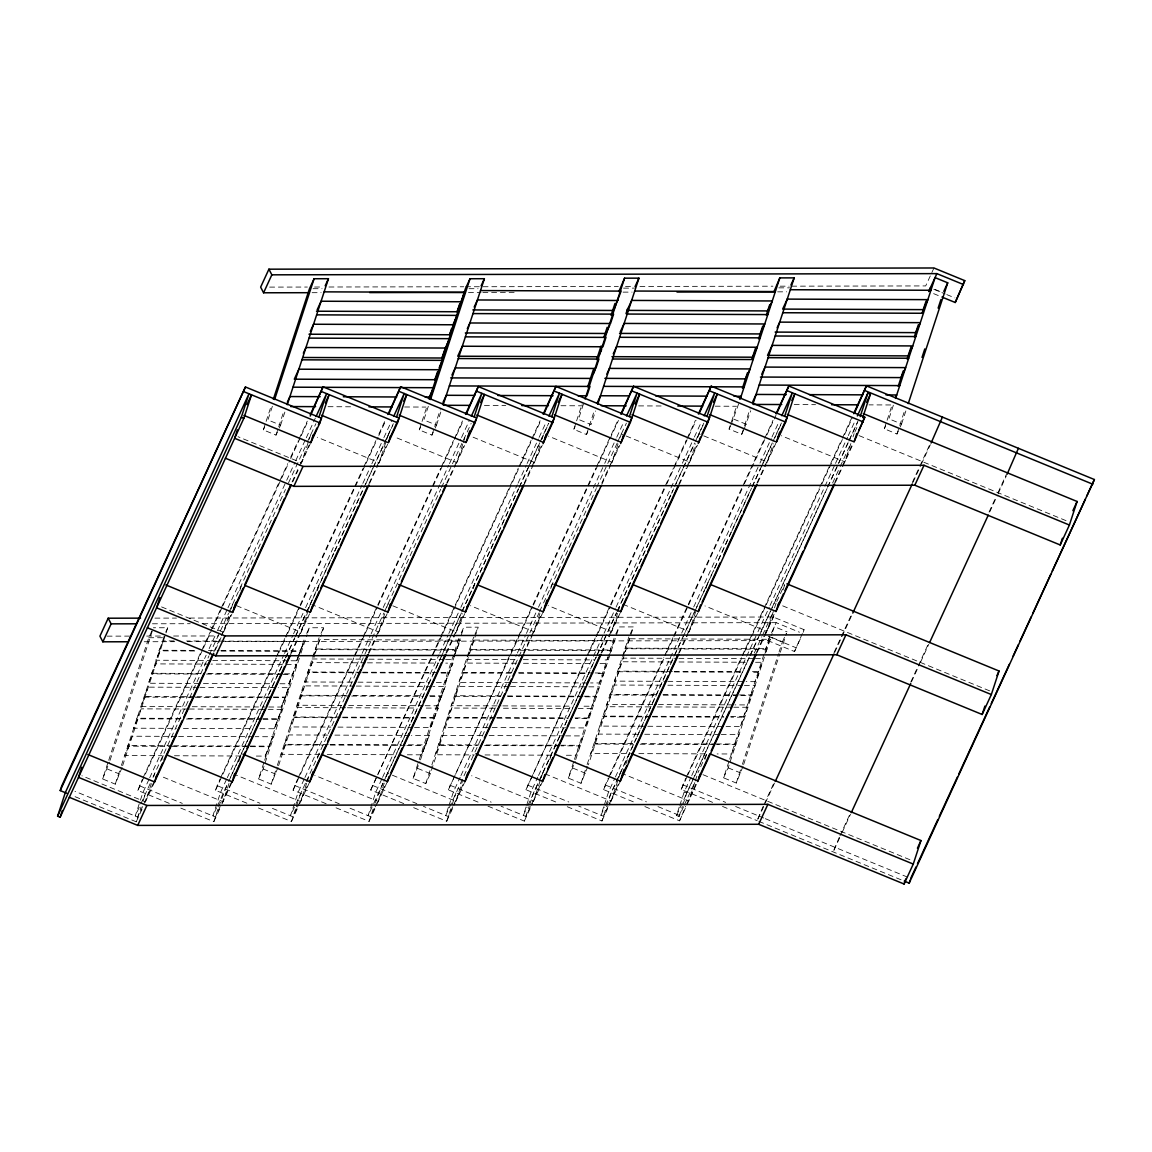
<?xml version="1.0" encoding="UTF-8"?>
<svg xmlns="http://www.w3.org/2000/svg" width="1152" height="1152" viewBox="0 0 1152 1152"><rect width="100%" height="100%" fill="white"/><g stroke="black" fill="none" stroke-linecap="round" stroke-linejoin="round"><path stroke-width="0.75" stroke-dasharray="5 3.75" d="M122.098 767.362L115.272 784.152L102.614 778.939L108.173 761.933M108.734 760.234L148.766 637.733L152.698 629.194M102.614 778.939L109.426 762.163M109.987 760.464L152.798 629.467M115.272 784.152L120.845 767.117M121.392 765.418L165.11 633.442M122.645 765.662L165.499 634.55M166.061 632.851L167.731 627.739L153.36 627.768M169.229 803.347L137.851 790.445L142.402 779.198M277.315 432.274L276.005 435.11L263.333 429.912L265.565 423.115M266.112 421.402L271.123 406.094M75.096 796.694L136.224 821.808L141.048 807.019M143.251 800.294L145.454 793.57M272.376 406.325L267.926 419.947L280.598 425.146L277.963 430.848M151.373 783.59L145.397 801.864L81.893 775.771M153.547 776.952L154.627 773.626M161.64 760.32L163.814 753.682M276.005 435.11L283.795 411.278M280.598 425.146L285.048 411.523M161.582 606.917L223.474 632.333L230.53 610.733M231.062 609.077L232.704 604.094M239.717 590.789L241.877 584.15M310.766 434.563L301.536 462.802L238.032 436.709M246.859 803.203L215.467 790.301L220.018 779.054M180.806 808.099L213.84 821.664L218.131 808.56M218.678 806.875L227.592 783.619M229.003 783.446L223.027 801.72L161.15 776.304M238.723 761.846L241.445 753.538M308.146 610.603L301.09 632.189L234.331 604.757M308.693 608.933L310.32 603.95M317.333 590.659L319.507 584.006M256.334 756.072L265.234 756.101L272.894 736.747L255.096 736.675M259.934 728.683L274.176 728.741L281.837 709.387L267.595 709.33M268.805 706.997L281.261 707.04L288.922 687.686L278.237 687.643M279.965 683.741L288.864 683.784L296.525 664.43L211.09 664.099M291.053 660.758L296.395 660.773L304.042 641.419L186.581 640.973M278.021 767.362L271.21 784.152L258.538 778.939L264.11 761.933M264.658 760.234L299.131 654.754M299.693 653.054L304.69 637.747M265.234 756.101L272.894 736.747M274.176 728.741L281.837 709.387M281.261 707.04L288.922 687.686M288.864 683.784L296.525 664.43M298.354 656.496L304.042 641.419M258.538 778.939L263.131 768.974L300.398 654.984M300.946 653.285L307.066 634.579M307.627 632.866L309.283 627.768L323.669 627.739L321.998 632.851M271.21 784.152L276.768 767.117M277.33 765.418L319.075 637.718M278.582 765.662L314.755 654.984M315.317 653.285L321.437 634.55M388.382 434.419L379.152 462.672L317.275 437.242M326.131 803.736L293.098 790.171L297.648 778.925M433.238 432.274L431.928 435.125L419.27 429.912L421.488 423.115M422.05 421.416L427.046 406.094M258.422 807.955L291.456 821.534L295.747 808.416M296.294 806.731L300.686 793.282M428.314 406.339L423.864 419.947L436.522 425.146L433.901 430.848M306.619 783.317L300.643 801.59L233.885 774.158M307.166 781.646L309.326 775.008M317.434 758.376L319.061 753.394M431.928 435.125L434.16 428.314M434.722 426.6L440.28 409.579M436.522 425.146L440.971 411.523M384.682 613.786L378.706 632.059L311.947 604.627M386.856 607.133L387.936 603.821L456.336 631.915L462.312 613.642M462.744 444.254L456.782 462.528L394.906 437.098M463.291 442.598L464.918 437.602M403.762 803.606L370.714 790.027L440.006 638.179M336.038 807.811L369.086 821.39L374.472 804.917M375.019 803.232L382.824 783.346M384.235 783.173L378.274 801.446L314.755 775.354M386.41 776.52L387.504 773.208L455.89 801.302L462.413 781.373M473.126 588.715L474.754 583.733M461.218 632.909L463.853 627.206L478.224 627.178L430.358 773.611L425.765 783.59L413.107 778.378L418.666 761.371M419.213 759.672L459.259 637.171M407.333 754.776L421.574 754.834L429.235 735.48L411.437 735.408M414.504 727.402L430.517 727.474L438.178 708.106L423.936 708.062M425.16 705.73L437.616 705.773L445.277 686.419L432.806 686.376M436.32 682.474L445.219 682.502L452.88 663.149L445.752 663.12M453.758 656.366L460.397 640.138L319.781 639.605L315.187 649.584L455.803 650.117M413.107 778.378L419.918 761.602M420.48 759.902L463.853 627.206M421.574 754.834L429.235 735.48M430.517 727.474L438.178 708.106M437.616 705.773L445.277 686.419M445.219 682.502L452.88 663.149M454.046 656.654L460.397 640.138M425.765 783.59L431.338 766.555M431.885 764.856L473.63 637.157M539.827 445.781L534.398 462.384L472.522 436.968M542.002 439.128L543.082 435.802M478.066 802.109L448.344 789.883L517.622 638.05M448.459 807.091L445.709 815.501L539.064 612.792M449.006 805.421L453.398 791.971L460.181 777.254M587.808 431.712L586.498 434.563L573.826 429.35L576.043 422.554M576.605 420.854L582.163 403.834M413.669 807.667L446.702 821.246L451.541 806.458M452.088 804.773L455.933 793.008M583.416 404.064L578.419 419.386L591.077 424.584L595.541 410.962M586.498 434.563L588.715 427.752M589.277 426.038L594.288 410.717M539.928 613.498L533.952 631.771L470.448 605.678M550.742 588.571L552.37 583.589M617.99 443.966L612.029 462.24L548.51 436.147M620.165 437.328L621.259 434.002L689.645 462.11L695.621 443.837M555.696 801.965L525.96 789.739L586.224 657.518M526.075 806.962L523.339 815.357L527.098 807.192M526.637 805.277L531.029 791.827L537.797 777.11M487.987 806.17L524.333 821.102L529.157 806.314M529.718 804.629L533.563 792.864L596.045 657.173M542.736 772.92L533.506 801.158L471.629 775.742M549.749 759.629L551.923 752.976M617.558 613.368L611.582 631.642L548.078 605.549M618.091 611.698L620.813 603.389M628.906 586.771L630 583.445M587.822 766.526L581.011 783.302L568.339 778.104L573.912 761.098M574.459 759.384L614.491 636.898M568.339 778.104L575.165 761.328M575.712 759.629L619.085 626.933L633.47 626.904L588.384 764.827M581.011 783.302L586.57 766.282M587.131 764.582L628.877 636.869M697.795 437.184L698.875 433.872L767.261 461.966L773.237 443.693M633.312 801.821L603.576 789.61L608.126 778.363M603.706 806.818L600.955 815.227L604.714 807.048M604.253 805.133L608.645 791.683L614.664 778.608M743.702 429.998L741.73 434.275L729.072 429.077L736.848 405.259M567.259 806.717L601.949 820.973L611.179 792.734L673.661 657.043M731.045 424.8L738.662 403.79M620.366 772.79L611.136 801.029L546.005 774.259M625.752 764.467L629.554 752.832M741.73 434.275L743.962 427.464M744.523 425.765L750.082 408.744M744.365 428.573L750.773 410.688M695.722 611.568L689.198 631.498L622.44 604.066M705.989 588.298L707.616 583.315M712.598 802.368L681.206 789.466L685.757 778.219M683.554 806.717L679.032 816.523L676.512 815.486L679.248 807.077M679.795 805.392L684.202 791.942L690.97 777.226M679.032 816.523L682.33 806.429M682.891 804.758L686.736 792.994L692.006 781.546M644.875 806.573L679.579 820.829L685.627 806.314M694.728 782.611L688.752 800.885L621.994 773.453M695.275 780.955L696.902 775.973M704.995 759.341L707.17 752.702L697.982 772.646M776.059 603.115L766.829 631.354L704.952 605.938M783.072 589.81L784.699 584.827M743.069 766.253L736.258 783.029L723.586 777.83L729.144 760.81M729.706 759.11L769.738 636.624L782.41 641.822L779.069 652.032M723.586 777.83L728.179 767.851L765.432 653.861M765.994 652.162L772.114 633.456M772.661 631.757L774.331 626.645L787.003 631.858M736.258 783.029L741.816 766.022M742.378 764.309L778.522 653.731M743.63 764.554L779.774 653.962M780.322 652.262L786.442 633.557M850.867 443.549L844.891 461.822L781.387 435.73M853.027 436.91L854.122 433.584M225.086 641.592L767.909 640.613L794.506 651.542L804.053 629.669L773.237 617.011L189.072 618.062M803.189 632.275L804.053 629.669M898.286 431.15L896.976 434.002L884.318 428.789L886.536 421.992M887.098 420.293L892.094 404.971L868.968 404.87M757.714 819.115L763.243 806.17M893.362 405.216L888.912 418.824L901.57 424.022L898.949 429.725M896.976 434.002L899.208 427.19M899.755 425.491L904.766 410.184M901.57 424.022L906.019 410.414M165.758 632.016L167.731 627.739M263.333 429.912L264.643 427.061M143.15 777.557L210.154 632.074M210.902 630.432L220.694 609.178M221.443 607.55L287.683 463.68M290.707 457.142L298.224 440.798M298.987 439.157L307.267 421.171M137.851 790.445L144.619 775.728M145.382 774.101L202.594 649.858M203.342 648.216L211.622 630.23M212.371 628.603L222.163 607.349M222.912 605.707L280.886 479.837M281.635 478.195L289.915 460.21M290.664 458.582L300.456 437.328M301.205 435.686L307.987 420.984M148.939 779.443L142.92 792.533L135.216 816.062L150.278 783.36M149.688 777.816L206.15 655.2M209.16 648.662L216.691 632.318M217.44 630.677L227.232 609.422M227.981 607.795L285.955 481.91M286.704 480.283L294.984 462.298M295.733 460.656L305.525 439.416M306.274 437.774L315.302 418.162M152.971 777.226L209.002 655.848M209.434 654.61L228.571 613.339M229.003 612.101L285.466 489.499M288.475 482.962L306.864 443.333M307.296 442.08L315.893 423.706M153.562 782.77L137.75 817.099L74.981 791.309M213.782 651.989L220.565 637.272M221.314 635.645L231.106 614.39M292.075 481.968L298.858 467.251M299.606 465.624L309.398 444.37M136.224 821.808L142.243 808.733M145.253 802.195L154.282 782.568M215.266 650.16L222.797 633.802M223.474 632.333L231.826 614.189M292.795 481.766L298.066 470.333M301.075 463.781L310.118 444.168M220.766 777.427L275.731 658.08M276.48 656.453L284.76 638.467M285.509 636.826L354.024 488.059M354.773 486.432L363.053 468.446M363.802 466.819L375.854 440.654M378.864 434.117L384.883 421.042M215.467 790.301L222.25 775.598M222.998 773.957L277.949 654.61M278.712 652.982L286.992 634.997M287.741 633.37L299.779 607.205M300.542 605.578L365.285 464.976M366.034 463.349L378.072 437.184M378.835 435.557L385.603 420.84M226.555 779.314L220.536 792.389L212.846 815.918L216.605 807.754M227.318 777.672L283.766 655.07M284.53 653.429L292.81 635.443M293.558 633.816L304.848 609.293M305.611 607.651L362.059 485.05M362.822 483.408L371.102 465.422M371.851 463.795L383.141 439.272M383.89 437.63L391.421 421.286M230.602 777.082L267.48 696.974M268.243 695.333L284.803 659.376M285.552 657.734L294.581 638.122M295.344 636.48L305.885 613.598M306.634 611.971L333.734 553.118M334.483 551.477L363.096 489.355M363.845 487.714L372.874 468.101M373.637 466.474L384.178 443.578M384.926 441.95L393.336 423.691M217.368 806.112L227.894 783.23M228.658 781.589L231.667 775.051M232.416 773.41L279.086 672.062M279.85 670.421L285.12 658.973M285.869 657.346L294.898 637.733M295.646 636.091L312.221 600.12M312.97 598.493L345.341 528.192M346.09 526.565L362.65 490.594M365.659 484.056L392.76 425.203M231.192 782.626L215.381 816.955L193.896 808.142M290.664 653.486L308.722 614.246M368.957 483.466L375.725 468.749M376.474 467.122L387.014 444.226M213.84 821.664L221.371 805.32M222.12 803.678L231.494 783.317M291.384 653.285L299.664 635.299M300.413 633.672L309.571 613.786M369.677 483.264L377.957 465.278M378.706 463.651L387.634 444.254M306.662 633.47L309.283 627.768M296.395 660.773L297.706 657.922M321.034 633.442L323.669 627.739M313.43 656.122L316.714 648.994L457.33 649.526M419.27 429.912L420.581 427.061M298.397 777.283L353.347 657.95M354.11 656.309L362.39 638.323M363.139 636.696L440.683 468.302M441.432 466.675L453.47 440.51M454.234 438.883L462.514 420.898M293.098 790.171L364.608 634.853M365.357 633.226L377.41 607.061M378.158 605.434L442.901 464.846M443.65 463.205L455.702 437.054M456.451 435.413L463.234 420.696M304.186 779.17L298.152 792.245L290.462 815.774L305.525 783.086M304.934 777.528L361.397 654.926M362.146 653.285L370.426 635.299M371.174 633.672L382.478 609.149M383.227 607.507L439.69 484.906M440.438 483.264L448.718 465.293M449.467 463.651L460.771 439.128M461.52 437.501L469.051 421.142M306.274 781.445L383.818 613.066M384.566 611.424L440.712 489.211M441.461 487.584L471.139 423.432M296.77 808.646L292.997 816.826L271.526 807.998M297.518 807.019L308.059 784.123M368.28 653.342L375.062 638.626M375.811 636.998L386.352 614.102M446.573 483.322L453.355 468.605M454.104 466.978L463.882 445.723M291.456 821.534L298.987 805.176M299.736 803.549L309.125 783.173M369 653.141L377.28 635.155M378.029 633.528L387.187 613.642M447.293 483.12L455.573 465.149M456.322 463.507L464.602 445.522M440.755 636.552L518.299 468.173M519.048 466.531L531.101 440.381M531.85 438.739L540.13 420.754M370.714 790.027L442.238 634.723M442.987 633.082L520.531 464.702M521.28 463.061L533.318 436.91M534.082 435.269L540.85 420.566M381.802 779.026L375.782 792.101L368.093 815.645L383.141 782.942M382.55 777.398L439.013 654.782M439.776 653.155L448.056 635.17M448.805 633.528L460.094 609.005M460.843 607.378L517.306 484.762M518.069 483.134L526.349 465.149M527.098 463.507L538.387 438.984M539.136 437.357L545.918 422.64M385.848 776.794L427.997 685.253M428.746 683.611L449.827 637.848M450.59 636.206L461.117 613.325M461.88 611.683L494.251 541.382M495 539.755L518.342 489.082M519.091 487.44L528.12 467.827M528.883 466.186L539.41 443.304M540.173 441.662L548.582 423.403M383.904 781.315L410.242 724.09M411.005 722.462L427.565 686.491M428.314 684.864L440.352 658.699M441.115 657.072L461.434 612.922M462.197 611.294L471.974 590.04M472.723 588.398L493.805 542.635M494.568 540.994L505.094 518.112M505.858 516.47L518.645 488.678M519.408 487.051L548.77 423.288M374.386 808.502L370.627 816.682L349.142 807.854M375.134 806.875L385.675 783.979M445.896 653.198L452.678 638.482M453.427 636.854L463.968 613.973M524.189 483.178L530.971 468.475M531.72 466.834L541.512 445.579M369.086 821.39L376.618 805.046M377.366 803.405L386.741 783.029M446.616 653.011L454.91 635.026M455.659 633.384L464.818 613.512M524.16 484.618L533.189 465.005M533.952 463.363L542.232 445.392M474.941 634.306L478.224 627.178M467.654 656.582L470.938 649.454L611.554 649.987L608.933 655.69M573.826 429.35L575.136 426.499M518.386 636.408L595.915 468.029M596.678 466.387L617.746 420.624M448.344 789.883L519.854 634.579M520.603 632.938L532.656 606.787M533.405 605.16L598.147 464.558M598.896 462.931L618.466 420.422M460.93 775.613L516.643 654.638M517.392 653.011L525.672 635.026M526.421 633.398L537.725 608.875M538.474 607.234L603.965 465.005M604.714 463.378L616.003 438.854M616.766 437.213L623.534 422.496M539.496 611.539L542.822 604.613M543.571 602.971L596.275 488.534M596.707 487.296L617.357 442.771M617.789 441.533L626.386 423.144M452.765 806.731L448.243 816.538L423.461 806.357M453.514 805.104L463.306 783.85M523.526 653.069L530.294 638.352M531.058 636.71L541.598 613.829M601.819 483.048L608.587 468.331M609.35 466.69L619.128 445.45M446.702 821.246L454.982 803.261M455.746 801.634L464.371 782.899M523.498 654.494L532.526 634.882M533.275 633.24L542.434 613.368M601.79 484.474L610.819 464.861M611.568 463.234L619.848 445.248M586.973 655.891L595.253 637.906M596.002 636.278L673.546 467.885M674.294 466.258L686.347 440.093M687.096 438.466L695.376 420.48M525.96 789.739L588.442 654.062M589.19 652.421L597.47 634.435M598.234 632.808L610.272 606.643M611.021 605.016L665.986 485.669M666.734 484.042L696.096 420.278M538.56 775.483L603.302 634.882M604.051 633.254L615.341 608.731M616.09 607.09L681.581 464.861M682.344 463.234L693.634 438.71M694.382 437.069L701.165 422.366M596.794 655.546L616.363 613.037M617.126 611.41L672.826 490.435M675.835 483.898L694.656 443.016M695.419 441.389L703.814 423.13M527.846 805.55L538.387 782.669M539.136 781.027L570.01 714.01M570.758 712.368L587.318 676.397M588.082 674.77L596.362 656.784M597.11 655.157L616.68 612.648M617.429 611.006L620.453 604.469M621.202 602.842L653.573 532.541M654.322 530.899L670.882 494.942M671.63 493.301L673.891 488.405M674.654 486.763L682.934 468.778M683.683 467.15L694.224 444.269M697.234 437.717L704.002 423.014M530.381 806.587L525.874 816.408L501.091 806.227M531.13 804.96L540.922 783.706M601.142 652.925L607.925 638.208M608.674 636.581L619.214 613.685M678.686 484.531L686.218 468.187M686.966 466.56L696.758 445.306M524.333 821.102L532.613 803.131M533.362 801.49L541.987 782.755M601.862 652.723L610.142 634.738M610.906 633.11L620.05 613.224M679.406 484.344L688.435 464.717M689.198 463.09L697.478 445.104M615.816 634.046L619.085 626.933M608.27 657.115L606.96 659.966L601.618 659.938M630.187 634.018L633.47 626.904M623.246 655.272L626.515 648.144L767.131 648.677L763.848 655.805M729.072 429.077L730.382 426.226M608.89 776.722L663.84 657.389M664.589 655.747L672.869 637.762M673.632 636.134L763.963 439.963M764.712 438.322L772.992 420.336M603.576 789.61L609.61 776.534M610.358 774.893L666.072 653.918M666.821 652.277L687.902 606.514M688.651 604.872L743.602 485.539M744.35 483.898L766.195 436.493M766.944 434.851L775.973 415.238M615.427 776.981L680.918 634.752M681.667 633.11L692.957 608.587M693.72 606.96L759.211 464.731M759.96 463.09L771.25 438.566M772.013 436.939L778.781 422.222M674.424 655.402L751.205 488.65M751.954 487.022L772.286 442.886M773.035 441.245L776.045 434.707M776.794 433.066L781.445 422.986M605.477 805.406L616.018 782.525M616.766 780.898L636.336 738.389M637.085 736.747L647.626 713.866M648.389 712.224L669.456 666.461M670.219 664.819L673.978 656.64M674.726 655.013L682.258 638.669M683.006 637.027L694.31 612.504M695.059 610.877L713.88 569.995M714.629 568.368L731.189 532.397M731.938 530.77L751.522 488.261M752.27 486.634L760.55 468.648M761.299 467.006L771.84 444.125M774.85 437.587L781.632 422.87M608.011 806.458L603.49 816.264L578.707 806.083M608.76 804.816L618.552 783.562M678.773 652.781L685.541 638.064M686.304 636.437L696.83 613.541M757.066 482.76L763.834 468.043M764.597 466.416L775.123 443.534M601.949 820.973L610.229 802.987M610.978 801.346L619.618 782.611M679.493 652.579L687.773 634.608M688.522 632.966L697.68 613.08M757.786 482.573L766.066 464.587M766.814 462.946L775.843 443.333M686.506 776.592L741.456 657.245M742.219 655.603L763.286 609.84M764.05 608.198L819 488.866M819.749 487.224L841.579 439.819M842.342 438.178L851.371 418.565M681.206 789.466L687.226 776.39M687.974 774.749L743.688 653.774M744.437 652.147L765.518 606.37M766.267 604.728L821.232 485.395M821.981 483.754L843.811 436.349M844.56 434.707L852.091 418.363M691.733 775.598L757.224 633.37M757.973 631.742L769.262 607.219M770.011 605.578L834.754 464.99M835.517 463.349L847.555 437.198M848.304 435.557L855.086 420.84M692.755 779.904L749.218 657.302M749.966 655.661L826.747 488.909M827.51 487.282L857.621 421.891M676.512 815.486L749.534 656.899M750.283 655.272L758.563 637.286M759.312 635.659L827.064 488.52M827.827 486.878L848.146 442.742M848.894 441.115L857.938 421.488M776.765 601.574L784.526 584.698M854.827 432.058L858.355 424.382M684.302 805.075L694.843 782.194M754.315 653.04L761.846 636.696M762.595 635.054L773.136 612.173M832.608 483.019L839.39 468.302M840.139 466.675L850.68 443.794M686.376 804.672L696.168 783.432M756.389 652.637L763.92 636.293M764.669 634.666L774.461 613.411M834.682 482.63L841.464 467.914M842.213 466.272L852.754 443.39M764.971 634.954L773.237 617.011M933.955 267.984L925.69 285.926L790.891 286.171M679.579 820.829L696.888 783.23M757.109 652.45L775.296 612.95M835.402 482.429L853.474 443.189M767.909 640.613L776.174 622.656L799.445 632.218M782.41 641.822L786.341 633.269M884.318 428.789L885.629 425.952M794.506 651.542L801.259 636.854M764.006 804.542L773.784 783.288M834.019 652.507L851.328 614.909M912.312 482.486L919.08 467.77M919.829 466.142L929.621 444.888M757.944 819.058L774.504 783.086M834.739 652.306L852.048 614.707M913.032 482.285L920.549 465.941M921.312 464.299L930.341 444.686M839.246 837.403L833.184 851.918L841.464 833.933M839.995 835.762L849.773 814.507M910.757 682.085L917.539 667.382M918.288 665.741L928.066 644.486M989.05 512.078L995.069 498.989M998.078 492.451L1006.358 474.466M842.213 832.291L850.493 814.306M911.477 681.898L919.757 663.912M920.506 662.27L928.786 644.299M989.77 511.877L997.301 495.533M998.05 493.891L1006.33 475.906M269.64 287.107L307.382 287.05M314.568 287.035L321.754 287.021M328.954 287.006L463.752 286.762M465.552 286.762L618.336 286.488M625.522 286.474L632.722 286.459M639.907 286.445L772.92 286.2M780.106 286.186L789.091 286.171M313.085 288.706L322.07 288.691M623.578 288.144L634.349 288.13M778.81 287.856L789.595 287.842M469.008 288.706L477.994 288.691M312.106 292.694L321.106 292.666M468.49 292.406L481.075 292.378M482.875 292.378L517.018 292.32M623.074 292.133L632.059 292.118M777.643 291.845L786.629 291.83M154.915 618.12L176.486 618.091M152.467 623.779L190.21 623.707M202.795 623.693L776.174 622.656M107.107 636.149L132.278 636.106M146.65 636.077L161.035 636.048M173.621 636.019L218.549 635.947M148.766 637.733L163.138 637.718M144.202 641.736L174.758 641.678M187.33 641.65L223.286 641.592M794.218 404.582L815.573 404.669M638.626 405.893L661.766 405.979M715.162 406.181L736.531 406.267M484.416 405.432L505.771 405.504M560.952 405.72L582.307 405.806M328.061 406.699L351.202 406.786M404.597 406.987L425.952 407.074M174.11 640.93L163.44 640.886L158.846 650.851L198 651.01M194.184 650.39L160.373 650.261L155.779 660.24L210.96 660.456M208.426 650.448L219.11 650.491M220.882 650.491L300.974 650.808M221.141 651.096L299.462 651.384M621.922 658.123L677.102 658.325M678.888 658.339L753.638 658.627M755.424 658.627L762.538 658.656M466.344 659.419L516.182 659.621M523.31 659.65L594.504 659.909M312.12 658.973L367.301 659.174M369.086 659.189L443.837 659.462M445.622 659.477L452.736 659.506M671.904 661.954L622.066 661.766L617.472 671.746L667.31 671.933M679.018 661.982L748.44 662.256M755.554 662.285L762.682 662.299L758.088 672.278L750.974 672.25M212.731 660.456L289.267 660.744M365.659 662.818L312.264 662.616L307.67 672.595L361.066 672.797M367.445 662.832L438.638 663.091M516.326 663.264L466.488 663.077L461.894 673.056L511.733 673.243M523.44 663.293L592.862 663.552M599.976 663.581L607.104 663.61L602.51 673.589L595.382 673.56M209.318 664.099L155.909 663.898L151.33 673.862L199.382 674.05M672.394 671.357L618.998 671.155L614.405 681.12L666.029 681.322M674.179 671.371L743.587 671.63M752.486 671.659L759.614 671.688L755.021 681.667L746.122 681.624M674.438 671.962L743.846 672.221M360.821 672.192L309.197 672.005L304.603 681.97L356.227 682.171M362.592 672.206L439.128 672.494M440.914 672.509L449.813 672.538M511.474 672.638L463.421 672.466L458.827 682.43L510.451 682.632M518.602 672.667L593.352 672.955M595.138 672.955L604.037 672.998L599.443 682.963L590.544 682.934M518.846 673.272L588.269 673.531M362.851 672.797L434.045 673.07M441.158 673.099L448.286 673.128M200.909 673.459L152.842 673.272L148.262 683.251L201.658 683.453M208.022 673.488L282.787 673.776M284.558 673.776L293.458 673.805M206.496 674.078L281.261 674.352M283.032 674.366L291.931 674.395M667.8 681.336L744.336 681.624M512.222 682.632L588.758 682.934M357.998 682.171L429.192 682.445M203.429 683.453L272.851 683.726M660.744 685.21L614.462 685.037L609.869 695.002L656.15 695.189M667.858 685.238L742.622 685.526M744.394 685.526L755.078 685.57L750.485 695.549L739.8 695.506M354.499 686.074L304.661 685.886L300.067 695.851L349.906 696.038M356.27 686.074L431.035 686.362M508.723 686.534L458.885 686.347L454.291 696.312L500.573 696.485M510.494 686.534L587.03 686.822M588.816 686.837L599.501 686.88L594.907 696.845L584.222 696.802M198.144 687.341L148.306 687.154L143.712 697.133L193.55 697.32M199.93 687.355L276.466 687.643M655.891 694.584L611.395 694.426L606.802 704.39L656.64 704.578M663.019 694.613L737.77 694.901M739.555 694.901L752.011 694.958L747.418 704.923L734.962 704.88M663.264 695.218L738.029 695.491M346.09 695.434L301.594 695.261L297 705.24L341.496 705.413M353.203 695.462L422.626 695.722M429.739 695.75L442.21 695.794M500.314 695.894L455.818 695.722L451.224 705.701L501.062 705.888M507.427 695.923L582.192 696.211M583.963 696.211L596.434 696.254L591.84 706.234L581.155 706.19M507.686 696.514L582.437 696.802M351.691 696.053L422.885 696.326M429.998 696.355L440.683 696.384M195.077 696.73L145.238 696.542L140.645 706.507L185.155 706.68M196.862 696.73L271.613 697.018M273.398 697.032L285.854 697.075M195.336 697.32L271.872 697.608M273.658 697.622L284.328 697.666M658.426 704.592L733.176 704.866M348.624 705.442L423.374 705.715M502.848 705.888L572.256 706.162M650.088 706.896L607.378 706.723L602.784 716.702L650.837 716.89M657.216 706.925L731.966 707.198M733.752 707.213L747.979 707.27L743.386 717.235L730.93 717.192M192.269 706.709L267.019 706.997M494.51 708.206L451.786 708.034L447.206 718.013L495.259 718.186M503.41 708.235L571.046 708.494M578.16 708.523L592.402 708.566L587.808 718.546L575.352 718.502M345.629 707.76L297.576 707.573L292.982 717.552L335.693 717.71M347.4 707.76L416.822 708.034M187.502 709.027L141.221 708.854L136.627 718.819L179.352 718.992M189.274 709.027L265.81 709.33M650.578 716.285L604.31 716.112L599.717 726.091L645.984 726.264M652.363 716.299L723.557 716.573M730.685 716.602L744.912 716.645L740.318 726.624L726.091 726.566M652.622 716.89L723.816 717.163M495 717.595L448.718 717.422L444.139 727.387L490.406 727.574M496.786 717.61L567.979 717.869M575.093 717.898L589.334 717.955L584.741 727.934L570.499 727.877M340.776 717.134L294.509 716.962L289.915 726.926L330.854 727.085M342.562 717.149L413.755 717.408M420.869 717.437L435.11 717.494M342.821 717.739L414.014 718.013M421.128 718.042L433.584 718.085M497.03 718.2L568.238 718.474M180.864 718.402L138.154 718.229L133.56 728.208L176.285 728.366M187.992 718.43L260.971 718.704M262.742 718.704L278.77 718.762M186.466 719.006L261.216 719.294M263.002 719.309L277.243 719.352M647.77 726.264L724.306 726.566M492.192 727.574L568.728 727.862M337.968 727.114L412.718 727.402M183.398 728.395L252.821 728.654M637.589 734.242L598.435 734.098L593.842 744.062L632.995 744.206M644.702 734.27L719.467 734.558M721.238 734.558L739.037 734.63L734.443 744.595L716.645 744.538M482.011 735.552L442.843 735.394L438.25 745.373L477.418 745.517M489.125 735.581L563.875 735.854M565.661 735.869L583.459 735.926L578.866 745.906L561.067 745.834M327.787 735.091L288.619 734.933L284.04 744.912L323.194 745.056M334.901 735.12L409.666 735.394M176.774 736.387L132.278 736.214L127.685 746.179L170.395 746.352M178.56 736.387L253.31 736.675M632.736 743.616L595.368 743.472L590.774 753.451L629.928 753.595M641.635 743.659L714.614 743.933M716.4 743.933L735.97 744.005L731.376 753.984L717.149 753.926M640.109 744.235L714.874 744.523M328.277 744.48L285.552 744.322L280.973 754.301L320.126 754.445M330.062 744.494L401.256 744.768M408.37 744.797L426.168 744.854M478.944 744.926L439.776 744.782L435.197 754.762L474.35 754.906M486.058 744.955L559.037 745.243M560.808 745.243L580.392 745.315L575.798 755.294L565.128 755.251M484.531 745.546L559.296 745.834M330.307 745.085L405.072 745.373M406.843 745.373L424.642 745.445M171.922 745.762L129.211 745.603L124.618 755.568L162 755.712M173.707 745.762L248.458 746.05M250.243 746.05L269.827 746.136M172.181 746.352L248.717 746.64M250.502 746.654L268.301 746.726M638.827 753.624L706.464 753.883M485.021 754.949L550.886 755.194M327.24 754.474L396.662 754.733M174.456 755.755L240.307 756.014M935.222 289.541L941.544 292.147M933.797 289.267L945.158 293.933M946.771 294.595L954.893 297.922M933.624 293.63L940.262 296.366M859.09 435.629L1067.904 521.424M733.666 419.098L746.323 424.31M782.683 605.837L989.842 690.955M768.211 636.293L795.787 647.626M728.179 767.851L740.851 773.05M702.965 774.691L910.123 859.81M682.747 784.757L725.688 802.411M735.61 806.486L763.69 818.021M765.346 818.698L909.058 877.752M722.506 806.429L757.195 820.685M758.851 821.362L902.563 880.416M684.202 791.942L686.736 792.994M572.933 768.125L585.605 773.338M605.117 784.901L646.416 801.864M657.979 806.616L681.106 816.12M527.501 785.045L568.8 802.008M417.686 768.413L430.358 773.611M449.87 785.174L491.17 802.152M372.254 785.318L416.851 803.65M263.131 768.974L275.803 774.173M294.638 785.462L339.235 803.779M217.008 785.592L259.963 803.246M107.208 768.974L119.866 774.173M139.392 785.736L182.333 803.39M474.005 640.066L469.411 650.045L610.027 650.578L614.621 640.598L474.005 640.066M629.582 638.77L624.989 648.734L765.605 649.267L770.198 639.302L629.582 638.77"/><path stroke-width="1.5" d="M66.83 793.296L60.221 790.589L61.762 785.88L245.448 386.986L321.437 418.205L318.427 424.742M57.6 816.206L65.29 792.662L248.976 393.768L241.286 417.312L57.6 816.206L60.134 817.243L243.821 418.349L251.51 394.819L246.989 404.626M60.134 817.243L62.338 810.518M81.792 767.261L78.494 777.355L146.894 805.45L767.866 804.341L913.262 864.072L904.075 884.016L758.693 824.285L137.707 825.394L69.322 797.299M159.869 597.744L156.571 607.824L224.957 635.918L845.942 634.81L991.339 694.541L982.152 714.485L836.755 654.754L215.77 655.862L147.384 627.768M60.221 790.589L245.448 386.986M237.384 429.883L234.634 438.293L303.019 466.402L924.005 465.278L1069.402 525.024L1060.214 544.968L914.818 485.222L293.846 486.346L225.446 458.237M273.341 399.298L309.485 288.706L314.078 278.741L328.45 278.712L287.266 404.712M274.608 399.528L314.078 278.741M156.758 775.267L154.584 781.92L87.826 754.488M235.915 602.424L232.646 612.389L165.888 584.957M310.248 416.074L323.078 386.842L399.067 418.075L390.024 437.688M318.902 417.168L326.606 393.638L316.066 416.52M313.43 434.549L310.723 442.858L243.95 415.426M310.867 442.541L319.896 422.914L329.126 394.675L325.368 402.854M234.922 773.467L232.214 781.776L167.069 755.021M311.904 607.262L310.277 612.245L245.146 585.49M388.613 414.302L400.694 386.712L476.683 417.931M390.514 436.075L388.339 442.728L321.581 415.296M396.533 417.024L404.222 393.494L393.682 416.376M388.498 442.397L397.526 422.784L406.757 394.531L403.747 401.069M301.939 359.827L442.555 360.36L439.488 369.734L298.872 369.202L294.293 379.181L434.894 379.714L437.458 371.894M303.163 357.494L441.994 358.013L444.542 350.194M308.981 334.224L449.597 334.757L451.642 328.493M316.498 311.213L457.114 311.746L459.662 303.926M429.278 399.298L465.422 288.706L470.016 278.741L484.387 278.712L443.203 404.712M292.997 387.187L433.613 387.72L430.546 397.094L425.203 397.08M441.994 358.013L449.654 338.659L309.038 338.126M449.597 334.757L457.258 315.403L316.642 314.856M457.114 311.746L464.774 292.392L324.158 291.859M430.531 399.528L470.016 278.741M313.085 771.667L309.83 781.646L243.072 754.2M390.614 603.806L387.893 612.115L322.762 585.346M466.243 414.158L478.31 386.568L554.314 417.787L545.27 437.414M474.149 416.894L481.838 393.35L471.312 416.246M469.757 430.949L465.97 442.584L399.197 415.152M466.114 442.253L475.142 422.64L484.373 394.402L480.614 402.566M389.088 776.52L387.446 781.502L322.315 754.733M467.683 605.333L465.523 611.971L398.75 584.539M543.859 414.014L555.941 386.424L631.93 417.658L622.901 437.27M551.779 416.75L559.469 393.221L548.928 416.102M546.293 434.131L543.586 442.44L476.827 415.008M542.981 443.75L552.773 422.496L562.003 394.258L558.23 402.437M587.722 386.827L593.294 369.806M596.621 359.597L601.07 345.989M603.85 337.478L607.19 327.283M611.078 315.374L614.981 303.466M618.869 291.557L624.571 278.179L638.942 278.15L597.758 404.15M585.086 398.966L624.571 278.179M614.117 309.053L621.115 291.11L480.514 290.578M467.784 773.05L465.077 781.358L399.946 754.603M626.011 313.661L627.682 308.549M546.941 600.206L543.139 611.827L478.008 585.072M621.49 413.885L633.557 386.294L709.546 417.514L702.029 433.858M629.395 416.606L637.085 393.077L626.544 415.958M623.376 435.658L621.202 442.296L554.443 414.864M620.611 443.606L630.389 422.352L639.619 394.114L635.112 403.92M544.867 774.576L542.693 781.214L475.934 753.782M622.93 605.045L620.77 611.698L553.997 584.266M699.106 413.741L711.187 386.15L787.176 417.37L778.147 436.982M700.459 437.184L698.832 442.166L632.059 414.734M707.026 416.477L714.715 392.933L704.174 415.829M698.227 443.477L708.019 422.222L717.25 393.984L713.477 402.149M742.421 388.238L747.518 372.643M751.867 359.323L755.626 347.818M758.534 338.904L762.725 326.117M766.325 315.086L769.723 304.675M774.115 291.269L779.818 277.891L794.189 277.877L753.005 403.877M740.333 398.693L779.818 277.891M624.125 769.45L620.323 781.085L555.178 754.315M700.56 604.901L698.386 611.554L633.254 584.784M776.722 413.597L788.803 386.006L864.792 417.226L854.222 441.562M784.642 416.333L792.331 392.803L781.79 415.685M779.702 432.058L776.448 442.022L709.69 414.59M776.606 441.691L785.635 422.078L794.866 393.84L791.856 400.378M700.114 774.288L697.939 780.941L631.181 753.509M778.723 603.101L776.002 611.41L710.87 584.654M854.352 413.467L866.434 385.862L1094.4 479.534L909.173 883.138L904.219 881.107M860.184 416.592L867.888 393.048L870.422 394.099L862.718 417.629M856.786 433.57L854.078 441.878L787.306 414.446M898.214 386.266L903.226 370.958M907.114 359.05L911.002 347.141M914.342 336.931L918.302 324.806M922.133 313.114L926.021 301.205M929.362 290.995L930.47 287.582M895.579 398.405L935.064 277.618L947.722 282.816L908.251 403.618M922.003 357.437L924.782 348.941M938.131 308.102L940.91 299.592M941.933 297.043L955.224 302.501L964.771 280.642L933.955 267.984L268.92 269.179L260.64 287.122L263.578 292.781L308.52 292.694M955.224 302.501L964.771 280.642M942.422 417.096L931.09 443.045M1018.411 448.315L1007.078 474.278M904.075 884.016L905.731 878.976M913.262 864.072L920.952 840.542L710.482 754.056M909.173 883.138L910.195 879.998M982.152 714.485L984.902 706.09M991.339 694.541L999.029 671.011L786.902 583.848M1060.214 544.968L1062.418 538.243M1069.402 525.024L1077.091 501.48L863.309 413.64M140.544 618.149L108.187 618.206L99.922 636.163L102.859 641.808L128.016 641.765M102.859 641.808L111.125 623.851L108.187 618.206M263.578 292.781L271.843 274.824L268.92 269.179M325.181 285.826L328.45 278.712M317.16 309.787L321.091 301.234L461.707 301.766M310.291 331.373L313.574 324.245L454.19 324.778M303.35 353.203L305.971 347.515L446.587 348.048M287.309 402.264L289.93 396.562L320.198 396.677M310.277 414.634L323.078 386.842M155.822 777.859L162.605 763.157M164.102 759.888L182.174 720.648M183.672 717.379L204.005 673.243M205.502 669.974L212.285 655.258M234.115 607.853L243.144 588.226M244.656 584.957L275.515 517.939M279.288 509.76L284.558 498.312M286.056 495.043L290.578 485.237M312.408 437.832L316.93 428.026M154.282 782.568L213.754 653.429M232.574 612.547L291.298 485.035M137.707 825.394L146.894 805.45M215.77 655.862L224.957 635.918M293.846 486.346L303.019 466.402M387.893 414.504L400.694 386.712M233.438 777.73L245.491 751.565M246.989 748.296L265.061 709.07M266.573 705.802L284.63 666.562M286.142 663.293L289.152 656.755M311.731 607.709L319.262 591.365M320.774 588.096L326.045 576.648M327.542 573.379L338.832 548.856M340.344 545.587L358.416 506.347M359.914 503.078L367.445 486.734M231.912 782.438L290.621 654.912M310.205 612.418L368.914 484.906M462.802 296.669L464.774 292.392M453.312 323.942L457.258 315.403M445.061 348.638L449.654 338.659M439.272 367.474L442.555 360.36M434.894 379.714L439.488 369.734M429.019 397.685L433.613 387.72M481.104 285.84L484.387 278.712M474.163 307.094L477.446 299.966L618.048 300.499M467.294 328.666L469.915 322.978L610.531 323.51L613.598 314.122L472.982 313.589M451.944 375.048L455.227 367.934L595.843 368.467L598.91 359.078L458.294 358.546M443.002 402.422L446.285 395.294L474.768 395.395M465.523 414.36L478.31 386.568M311.818 775.958L326.117 744.898M327.629 741.614L341.179 712.195M342.691 708.926L360.749 669.686M362.261 666.418L367.531 654.97M389.362 607.565L399.902 584.683M401.4 581.414L441.302 494.77M442.814 491.501L445.824 484.963M468.403 435.917L475.934 419.558M309.528 782.294L368.251 654.782M387.821 612.274L446.544 484.762M543.139 414.216L555.941 386.424M390.946 772.546L402.235 748.022M403.747 744.754L409.018 733.306M410.515 730.037L421.819 705.514M423.317 702.245L441.389 663.005M442.886 659.736L445.147 654.84M466.978 607.421L482.789 573.091M484.301 569.822L502.358 530.597M503.87 527.328L523.44 484.819M387.144 782.15L445.867 654.638M465.437 612.13L523.411 486.259M609.883 324.936L605.938 333.475L465.336 332.942M598.997 355.32L601.618 349.618M593.208 374.17L595.181 369.893M635.011 286.704L638.942 278.15M620.208 331.978L624.139 323.438L764.755 323.971L760.162 333.936L619.546 333.403M613.267 353.822L616.536 346.694L757.152 347.227L752.558 357.206L611.942 356.674M606.83 374.083L609.451 368.395L750.067 368.928L745.474 378.893L604.858 378.36M597.226 402.883L600.509 395.755L628.992 395.856M620.77 414.072L633.557 386.294M466.315 777.312L482.875 741.341M484.373 738.072L504.706 693.936M506.218 690.667L511.474 679.219M512.986 675.95L522.014 656.338M545.357 605.65L578.477 533.722M579.989 530.453L585.259 519.005M586.757 515.736L598.046 491.213M464.774 782.006L523.498 654.494M543.067 612L601.027 486.115M698.386 413.942L711.187 386.15M547.704 768.989L552.974 757.555M554.472 754.286L565.762 729.763M567.274 726.494L585.331 687.254M586.843 683.986L600.394 654.552M622.973 605.52L626.746 597.341M628.243 594.072L639.547 569.549M641.045 566.28L646.315 554.832M647.827 551.563L659.117 527.04M660.614 523.771L677.938 486.173M542.39 781.877L601.114 654.365M620.683 611.856L678.658 485.971M790.906 284.99L794.189 277.877M739.8 399.139L741.125 396.288L733.997 396.259M777.096 327.83L779.731 322.128L920.333 322.661L915.739 332.626L775.138 332.093M761.746 374.213L765.029 367.085L905.645 367.618L901.051 377.597L760.435 377.05M752.803 401.573L756.086 394.445L786.341 394.56M776.002 413.798L788.803 386.006M621.562 777.024L626.832 765.59M628.33 762.307L668.232 675.662M669.73 672.394L678.01 654.422M702.101 602.107L720.173 562.867M723.931 554.688L742.003 515.462M743.515 512.194L755.554 486.029M620.021 781.733L678.73 654.221M698.314 611.712L757.022 484.2M853.632 413.654L866.434 385.862M857.347 415.944L867.888 393.048M866.65 402.264L870.422 394.099M699.178 776.894L709.718 753.998M711.23 750.73L729.288 711.49M730.8 708.221L755.64 654.278M778.219 605.232L783.49 593.784M785.002 590.515L803.059 551.29M804.571 548.021L833.933 484.258M858.773 430.315L864.792 417.226M697.637 781.589L756.36 654.077M775.93 611.568L834.653 484.056M928.627 291.571L936.893 273.629L963.49 284.558M943.79 291.37L947.722 282.816M895.392 397.829L896.702 394.978L886.018 394.934M775.267 781.459L833.976 653.933M852.797 613.066L912.269 483.926M758.693 824.285L767.866 804.341M836.755 654.754L845.942 634.81M914.818 485.222L924.005 465.278M851.256 812.678L910.728 683.525M929.549 642.658L988.258 515.146M917.424 848.218L920.952 840.542M996.912 675.619L999.029 671.011M1072.858 510.696L1077.091 501.48M910.714 878.429L915.984 866.981M917.496 863.712L937.814 819.576M939.326 816.307L957.384 777.067M958.896 773.798L989.755 706.781M991.267 703.512L1009.339 664.272M1013.098 656.093L1018.368 644.659M1019.866 641.39L1031.17 616.867M1032.667 613.598L1050.739 574.358M1052.237 571.09L1085.371 499.162M1086.869 495.893L1094.4 479.534M271.843 274.824L936.893 273.629M369.634 292.579L464.89 292.406M676.987 292.032L774.058 291.859M111.125 623.851L136.282 623.808M790.315 289.728L930.931 290.275M634.738 291.038L775.339 291.571M472.853 309.931L613.469 310.464M782.798 312.739L923.4 313.272M627.206 314.05L767.822 314.582M775.195 336.01L915.797 336.542M465.379 336.859L605.995 337.392L602.928 346.766L462.312 346.234L457.733 356.213L598.334 356.746M619.603 337.306L760.219 337.853M768.096 357.696L908.712 358.229M612.518 359.006L753.134 359.539M450.634 377.899L591.25 378.432M759.154 385.056L899.77 385.603M449.352 385.906L589.968 386.438L586.901 395.827L578.002 395.798M603.576 386.366L744.192 386.899M809.482 394.646L862.877 394.848M497.894 395.496L553.075 395.698M655.69 395.957L707.299 396.158M343.325 396.763L396.734 396.979M753.278 404.424L781.747 404.539M831.586 404.726L858.283 404.827M601.258 405.749L626.17 405.835M677.794 406.037L702.706 406.138M443.477 405.274L470.174 405.374M521.784 405.576L548.482 405.677M290.678 406.555L315.605 406.656M369 406.858L392.141 406.944M864.893 390.571L1092.859 484.243M787.262 390.715L863.251 421.934M709.646 390.859L785.635 422.078M632.016 390.989L708.019 422.222M554.4 391.133L630.389 422.352M476.784 391.277L552.773 422.496M399.154 391.421L475.142 422.64M321.538 391.55L397.526 422.784M243.907 391.694L319.896 422.914M241.286 417.312L243.821 418.349M631.67 300.427L627.077 310.392L767.678 310.925L772.272 300.96L631.67 300.427M787.248 299.117L782.654 309.096L923.27 309.629L927.864 299.65L787.248 299.117M772.128 345.384L767.534 355.363L908.136 355.896L912.73 345.931L772.128 345.384"/></g></svg>
